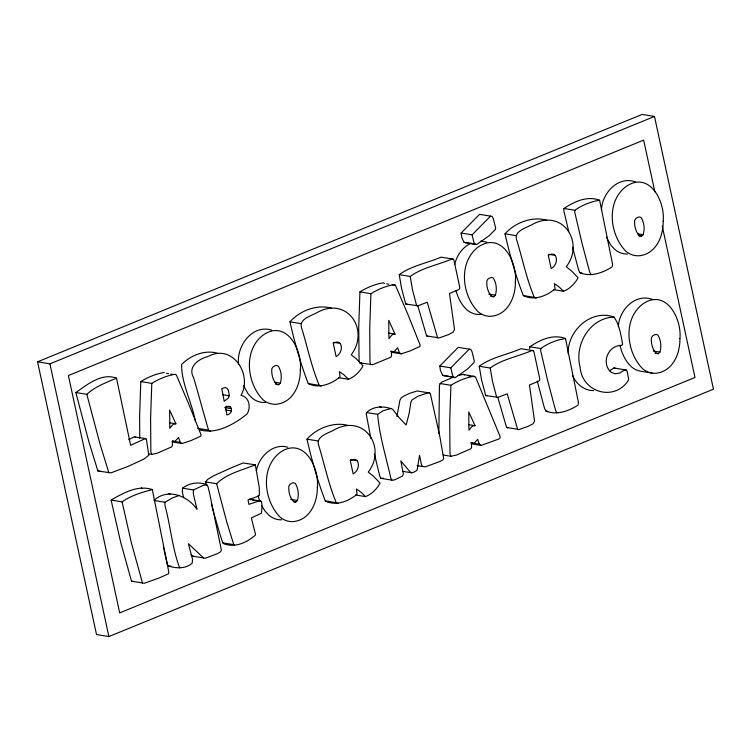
<?xml version="1.0" encoding="UTF-8"?>
<svg xmlns="http://www.w3.org/2000/svg" width="751" height="751" viewBox="0 0 751 751"><rect width="100%" height="100%" fill="white"/><g stroke="black" fill="none" stroke-linecap="round" stroke-linejoin="round"><path stroke-width="1.13" d="M231.449 410.928L231.468 408.713L230.529 406.958L229.008 406.31L225.347 407.07L226.952 414.974A7.069 5.661 -80.8 0 0 230.557 412.703L231.449 410.928L225.948 410.037M568.169 353.683C567.334 330.759 591.187 308.755 614.008 317.072C619.509 324.901 620.993 335.275 622.617 344.493L621.575 345.422C607.878 345.235 600.725 363.503 611.23 372.327L615.144 373.801L619.8 373.04L624.851 369.764L626.231 370.008L627.235 371.604L628.69 379.837C615.285 401.823 582.109 393.205 580.035 366.835C574.224 344.549 589.967 317.823 614.008 317.072M399.222 274.678L401.55 288.271L405.7 304.005L417.941 305.779L427.244 302.24L437.57 337.687L438.762 338.072L448.422 334.646L452.994 332.242L454.533 329.605L449.474 293.416L458.626 289.67L459.631 288.656L459.734 287.079L453.914 260.156L453.153 259.095L440.987 257.152C427.366 263.103 411.144 265.788 399.222 274.678L410.215 276.462C422.137 267.581 438.359 264.896 451.989 258.935L453.153 259.095M410.215 276.462L412.543 290.064L416.692 305.788M479.232 366.244L481.56 379.837L485.709 395.57L497.941 397.345L507.254 393.806L517.58 429.253L518.763 429.638L528.432 426.211L533.003 423.808L534.543 421.17L529.483 384.981L538.636 381.236L539.631 380.222L539.734 378.645L533.914 351.721L533.163 350.661L520.997 348.717C507.376 354.669 491.145 357.354 479.232 366.244L490.225 368.028C502.147 359.147 518.368 356.462 531.99 350.501L533.163 350.661M490.225 368.028L492.553 381.63L496.702 397.354M331.707 308.276C317.053 303.939 299.809 310.736 289.961 321.832C294.664 342.55 300.55 363.653 308.267 383.573C319.062 389.065 331.454 383.996 340.034 376.927L339.377 371.651L343.902 374.815L348.52 379.274C354.397 377.049 360.311 371.323 363.005 365.728L356.5 358.95L351.224 354.763C369.774 330.59 347.995 296.673 318.264 311.918C312.754 315.495 298.71 318.49 301.48 327.483C307.488 346.746 311.383 366.76 319.259 385.366L321.156 386.192M347.657 425.31C333.275 421.668 316.584 428.305 306.99 439.166C311.693 459.884 317.579 480.987 325.296 500.917C336.101 506.399 348.483 501.33 357.063 494.261L356.406 488.985L360.94 492.149L365.559 496.608C371.426 494.383 377.34 488.657 380.034 483.062L373.538 476.284L368.253 472.097C386.803 447.925 365.024 414.008 335.303 429.253C329.783 432.829 315.749 435.833 318.518 444.817C324.516 464.08 328.412 484.095 336.288 502.701L338.185 503.527M546.756 220.278C532.102 215.941 514.857 222.737 505.01 233.833C509.713 254.551 515.599 275.655 523.316 295.575C534.121 301.067 546.503 295.997 555.083 288.928L554.426 283.643L558.96 286.807L563.579 291.275C569.446 289.041 575.36 283.324 578.054 277.72L571.558 270.951L566.273 266.755C584.822 242.582 563.043 208.675 533.323 223.92C527.803 227.497 513.768 230.491 516.538 239.485C522.536 258.748 526.432 278.762 534.308 297.368L536.205 298.194M529.652 348.783L529.868 346.755C539.969 339.94 553.055 333.716 565.503 338.532L578.477 402.658L577.979 405.202C568.62 411.05 556.97 415.444 545.949 411.088L544.559 408.516L537.247 381.076M565.503 338.532C556.942 339.818 547.77 343.32 540.861 348.548L540.645 350.576L547.948 381.771L555.552 410.299L556.942 412.872M572.534 247.201L578.683 270.247L580.072 272.82C591.093 277.175 602.743 272.782 612.103 266.934L612.6 264.39L599.627 200.264C587.179 195.448 574.093 201.672 563.992 208.487L563.776 210.515L568.732 231.684M599.627 200.264C591.065 201.55 581.903 205.051 574.984 210.28L574.768 212.308L582.072 243.502L589.676 272.031L591.065 274.603M439.804 366.056L440.471 370.628L442.761 375.378L455.012 377.593L455.97 377.133L467.789 368.816L474.05 362.442L474.341 360.987L471.975 351.581L470.783 349.412L458.241 347.366L439.804 366.056L450.807 367.84L469.234 349.159M461.114 233.026L461.781 237.607L464.071 242.348L476.322 244.563L477.279 244.103L489.098 235.795L495.36 229.421L495.651 227.957L493.285 218.56L492.093 216.382L479.551 214.345L461.114 233.026L472.116 234.819L490.544 216.128M450.807 367.84L452.515 375.265L453.764 377.162L455.012 377.593M472.116 234.819L473.825 242.244L475.073 244.141L476.322 244.563M601.504 210.44C601.532 193.692 618.017 175.368 635.487 181.939M618.373 326.807C618.768 310.416 635.224 292.946 652.225 299.396M417.049 465.704L425.31 466.869L440.133 461.414L443.09 459.734L443.672 458.476L439.889 436.753L430.464 394.191L429.703 393.026L428.108 392.745L417.819 396.359L412.055 399.917L410.91 402.057L409.07 413.782L406.131 425.019L399.185 417.697L392.651 409.257C384.221 405.85 373.425 405.812 366.648 412.543L366.281 414.167L370.919 438.668M390.783 408.553L383.019 410.797L377.64 414.336C379.433 435.843 386.108 457.087 390.849 478.237L391.919 480.133L394.435 479.973L402.536 475.993L403.362 473.919L400.827 460.907L410.055 471.844L411.651 472.801L413.989 472.107L416.655 470.614L417.378 468.849L419.537 455.256L421.377 464.268L422.541 466.606M396.904 416.486L399.917 400.264L401.062 398.133L403.634 396.209L409.915 393.233L417.115 390.961L429.703 393.026M280.32 383.151C282.076 377.64 281.334 371.135 278.349 366.178L276.847 365.446L274.988 365.746L272.866 367.07L271.787 368.863C271.402 374.373 272.763 380.701 276.978 384.54L278.752 384.681L280.32 383.151L274.819 382.259M297.349 500.485C299.114 494.975 298.363 488.469 295.387 483.513L293.885 482.78L292.026 483.09L289.905 484.404L288.825 486.197C288.431 491.717 289.792 498.035 294.007 501.875L295.781 502.015L297.349 500.485L290.75 499.415M495.369 295.152C497.134 289.642 496.383 283.136 493.407 278.18L491.905 277.438L490.046 277.748L487.925 279.072L486.845 280.865C486.451 286.375 487.812 292.702 492.027 296.532L493.801 296.683L495.369 295.152L488.77 294.082M643.175 234.669C644.94 229.158 644.189 222.653 641.204 217.696L639.702 216.955L637.852 217.264L635.721 218.588L634.651 220.381C634.257 225.891 635.618 232.219 639.833 236.049L641.607 236.199L643.175 234.669L637.674 233.777M659.904 352.125C661.669 346.615 660.927 340.109 657.942 335.153L656.44 334.411L654.581 334.721L652.459 336.044L651.38 337.837C650.995 343.348 652.347 349.675 656.571 353.514L658.345 353.655L659.904 352.125L653.314 351.055M256.373 470.83C258.766 456.768 272.866 442.865 287.774 447.211M454.693 264.493C456.758 255.424 462.607 246.91 471.299 243.117M191.036 554.782L192.547 556.172L205.314 558.237L217.302 553.731L220.4 551.929L221.404 550.183L209.538 493.022L207.971 486.507L206.872 484.752C198.48 481.438 189.59 482.902 182.493 488.169L182.352 492.112L183.685 497.725M206.872 484.752L203.343 485.324L193.495 489.962L193.345 493.895L196.997 509.262C187.478 495.547 167.379 487.84 153.936 500.457L164.929 502.25L172.814 497.753L179.442 495.378M164.234 372.477C156.03 373.782 147.816 377.171 140.794 381.602L139.602 416.636L139.77 438.462M151.796 383.385L150.594 418.429L150.848 451.736L151.749 454.383L157.41 453.135L171.613 446.92L172.439 445.578L172.317 440.95L174.88 441.504L178.541 437.457L180.268 442.377L182.061 443.512L191.007 440.593L200.855 436.087L200.921 434.463L188.989 404.62L176.316 374.956L175.227 374.261C167.022 375.575 158.808 378.955 151.796 383.385L140.794 381.602M384.446 283.502L383.357 282.808C375.153 284.113 366.939 287.502 359.926 291.932L358.725 326.976L359.091 361.306L359.879 362.921L372.749 364.676L390.745 357.251L391.562 355.908L391.44 351.28L394.003 351.834L397.664 347.797L399.391 352.707L401.184 353.843L410.13 350.924L419.978 346.427L420.044 344.793L408.112 314.951L395.439 285.286L394.35 284.601C386.145 285.906 377.931 289.295 370.919 293.716L369.717 328.76L369.971 362.066L370.872 364.714M453.491 377.086L441.438 382.278L439.457 384.897L438.847 433.468M474.36 376.157C466.155 377.471 457.941 380.851 450.919 385.282L449.727 420.325L449.98 453.632L450.882 456.279L456.533 455.031L470.746 448.816L471.562 447.474L471.45 442.846L474.003 443.4L477.674 439.363L479.401 444.273L481.194 445.409L498.955 438.95L499.988 437.983L500.053 436.359L475.449 376.852L463.367 374.373L457.659 375.556M206.384 485.015L205.633 481.917L207.539 479.457L213.012 476.087L231.561 467.695L243.061 462.991L255.302 464.803L259.311 487.577L259.32 495.284L258.71 496.045L248.027 499.884L248.881 504.353L258.335 501.217L260.653 501.02L261.592 501.696L262.071 506.981L261.395 513.215L251.369 517.918L255.443 534.177L255.209 535.341C246.666 542.494 234.866 548.286 223.62 543.593L222.794 542.86L219.555 533.013L212.214 507.244M234.612 545.376L233.786 544.644L226.858 522.33L216.626 483.7C226.595 473.684 242.526 470.07 255.302 464.803M229.262 395.758L228.144 398.237L224.202 401.25L221.798 388.586L225.328 387.525L227.065 388.37L228.36 390.135L229.262 395.758L222.662 394.679M75.832 392.529C87.294 384.643 101.554 372.552 116.518 378.157L130.618 445.296L145.234 438.65L146.389 439.382L148.829 455.237L143.948 459.049L128.205 466.362L111.007 472.858L97.893 470.999L89.022 442.255L75.832 392.529L86.825 394.313C94.983 386.643 106.36 382.531 116.518 378.157M111.101 500.063C123.183 493.05 137.902 484.639 152.331 489.614L168.74 571.661L168.524 573.755L159.25 577.96L144.342 583.255L131.519 581.208L120.564 541.809L111.101 500.063L122.094 501.846C130.89 495.585 141.948 492.271 152.331 489.614M626.231 370.008L613.858 367.981L609.521 370.891M465.329 242.78L466.287 242.32M444.019 375.8L444.967 375.34M128.693 439.645L134.241 436.857L145.985 438.64M37.55 361.822L642.114 114.434L654.487 116.443L713.45 389.178L108.886 636.566L96.513 634.557L37.55 361.822L49.923 363.841L654.487 116.443M327.192 501.743L328.75 501.283M201.737 429.506L199.597 429.713C216.222 434.876 234.443 424.08 246.882 414.111C251.285 408.093 249.332 396.631 240.996 395.448C252.73 374.88 232.754 343.263 208.299 356.378C198.583 358.94 187.224 366.732 193.702 377.941C198.837 395.279 203.39 412.815 208.581 430.116L210.599 431.506M374.383 453.961L379.856 476.444L380.926 478.349L383.442 478.19M223.62 543.593L225.15 543.499M395.045 334.148L393.186 334.242L391.59 335.293L388.934 338.654L388.755 320.405L395.045 334.148L388.445 333.078M175.922 423.817L174.063 423.911L172.458 424.963L169.81 428.323L169.632 410.074L175.922 423.817L169.322 422.747M475.054 425.714L473.196 425.808L471.59 426.859L468.943 430.22L468.755 411.97L475.054 425.714L468.455 424.644M359.879 362.921L361.757 362.893M405.7 304.005L406.948 303.995M485.709 395.57L486.948 395.561M480.884 241.052L486.742 242.151M97.893 470.999L100.014 471.074M164.131 550.173L167.37 564.395L168.675 566.076L170.909 566.16M168.675 566.076C176.579 568.507 185.685 568.995 192.209 563.128L192.556 559.373L188.388 543.686L203.54 557.955M593.741 390.586C584.278 390.811 576.045 383.911 572.553 375.453M580.072 272.82L581.95 273.054M545.949 411.088L547.826 411.323M131.519 581.208L133.349 581.462M192.547 556.172L194.321 556.444M563.992 208.487L574.984 210.28M638.312 235.664L641.607 236.199M505.01 233.833L516.003 235.617M548.69 254.307L555.289 255.378C557.927 260.024 555.712 266.089 551.187 268.651L548.258 255.133L551.741 254.054L553.722 254.298L555.289 255.378M464.071 242.348L475.073 244.141M553.684 289.661L563.579 291.275M523.316 295.575L534.308 297.368M490.506 296.147L493.801 296.683M386.643 283.859L388.849 284.216M392.144 284.751L395.439 285.286M359.926 291.932L370.919 293.716M655.041 353.12L658.345 353.655M529.868 346.755L540.861 348.548M417.809 305.788L426.577 335.894L437.57 337.687M652.075 373.078L641.082 371.285A27.89 22.333 -80.8 0 1 631.76 367.07C625.386 361.4 621.837 353.308 619.904 345.141M289.961 321.832L300.954 323.615M390.595 351.28L399.391 352.707M333.641 342.306L340.241 343.385C342.878 348.023 340.663 354.096 336.129 356.65L333.209 343.132L336.683 342.062L338.673 342.296L340.241 343.385M391.29 352.238L401.184 353.843M467.751 375.603L469.957 375.96M472.154 376.317L474.35 376.673M442.761 375.378L453.764 377.162M439.926 383.498L450.919 385.282M338.626 377.669L348.52 379.274M308.267 383.573L319.259 385.366M275.457 384.146L278.752 384.681M497.819 397.354L506.578 427.46L517.58 429.253M166.422 373.35L168.618 373.707M170.824 374.064L173.021 374.42M366.648 412.543L377.64 414.336M470.708 442.865L479.401 444.273M471.299 443.803L481.194 445.409M226.135 406.244L230.529 406.958M224.868 407.643L231.468 408.713M443.184 455.022L450.882 456.279M306.99 439.166L317.983 440.959M197.588 428.333L208.581 430.116M350.67 459.64L357.269 460.72C359.907 465.367 357.692 471.431 353.167 473.984L350.238 460.466L353.721 459.396L355.702 459.631L357.269 460.72M402.855 471.365L411.651 472.801M172.674 441.147L180.268 442.377M172.167 441.907L182.061 443.512M380.926 478.349L391.919 480.133M148.454 453.839L151.749 454.383M355.664 495.003L365.559 496.608M325.296 500.917L336.288 502.701M205.633 481.917L216.626 483.7M293.585 501.659L295.781 502.015M182.493 488.169L193.495 489.962M260.653 501.02L249.661 499.237L250.599 499.903M252.796 500.26L254.993 500.617M257.189 500.973L261.592 501.696M222.794 542.86L233.786 544.644M613.858 367.981L615.238 368.215M271.693 330.149C252.045 323.991 236.114 346.558 238.583 364.582M217.893 353.421C205.305 349.309 190.491 355.392 181.62 364.488C181.442 383.864 191.993 402.442 195.485 421.602M426.577 335.894L427.76 336.279M506.578 427.46L507.77 427.845M168.44 493.585L170.533 494.271M379.79 406.77L381.658 407.474M463.367 374.373L464.456 375.068M179.667 567.859C172.157 548.239 170.618 525.935 164.967 505.507L164.929 502.25M261.761 505.836L265.225 511.3L269.205 515.439A27.89 22.333 -80.8 0 0 281.634 519.814M141.338 487.821L141.864 488.741M134.992 436.857L135.396 437.589M606.357 237.147L611.042 245.474L615.031 249.614A27.89 22.333 -80.8 0 0 627.46 253.998M243.502 385.629L248.187 393.965L252.167 398.105A27.89 22.333 -80.8 0 0 265.647 402.423M259.715 501.048L257.969 495.754M142.512 583.001L131.556 543.602L122.094 501.846M108.886 472.792L100.014 444.038L86.825 394.313M455.988 290.421C457.894 297.809 461.48 304.953 467.225 310.097A27.89 22.333 -80.8 0 0 481.729 314.293M211.331 503.94L211.923 506.146M163.371 546.747L163.878 549.037M654.825 191.721L643.663 140.127L68.388 375.538L119.7 612.891L694.985 377.471L662.26 226.117M49.923 363.841L108.886 636.566M300.316 369.699C300.607 384.146 293.613 401.616 277.673 404.085A27.89 22.333 -80.8 0 1 263.169 399.889C246.826 383.414 242.995 350.661 262.841 335.284C286.14 318.64 302.465 349.6 300.316 369.699M317.344 487.042C317.635 501.49 310.642 518.95 294.711 521.419A27.89 22.333 -80.8 0 1 280.198 517.223C263.864 500.748 260.034 467.995 279.87 452.618C303.169 435.974 319.504 466.934 317.344 487.042M515.364 281.7C515.655 296.147 508.662 313.618 492.731 316.087A27.89 22.333 -80.8 0 1 478.218 311.89C461.884 295.406 458.054 262.662 477.889 247.286C501.189 230.641 517.523 261.601 515.364 281.7M663.171 221.216C663.462 235.664 656.468 253.134 640.528 255.603A27.89 22.333 -80.8 0 1 626.024 251.407C609.69 234.922 605.85 202.179 625.696 186.802C648.995 170.158 665.33 201.118 663.171 221.216M679.908 338.673C680.19 353.12 673.206 370.59 657.266 373.059A27.89 22.333 -80.8 0 1 642.753 368.863C626.418 352.388 622.588 319.635 642.434 304.258C665.733 287.614 682.058 318.574 679.908 338.673"/></g></svg>
